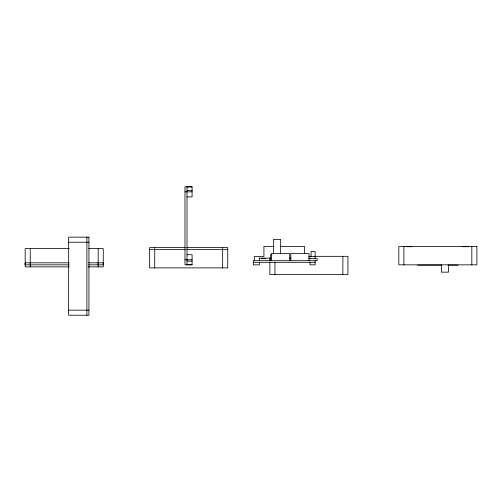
<?xml version="1.0" encoding="UTF-8"?>
<svg xmlns="http://www.w3.org/2000/svg" width="502" height="502" viewBox="0 0 502 502"><rect width="100%" height="100%" fill="white"/><g stroke="black" fill="none" stroke-linecap="round" stroke-linejoin="round"><path stroke-width="0.75" d="M187.008 186.926L192.078 186.926M187.008 190.522L192.078 190.522M184.981 191.839L192.078 191.839M187.008 196.909L192.078 196.909L192.078 186.769L184.981 186.769L184.981 264.849L192.078 264.849L192.078 254.709L187.008 254.709M68.648 242.221L88.929 242.221M274.13 246.394L263.926 246.394L263.926 256.535L254.294 256.535L254.294 260.689M280.311 246.394L304.488 246.394L304.488 253.41M406.934 246.695L412.004 246.695M462.693 246.695L468.78 246.695M185.182 247.612L149.652 247.612L149.652 267.886L227.732 267.886L227.732 247.612L186.706 247.612M69.289 248.622L25.175 248.622L25.175 266.876L69.289 266.876M88.816 248.622L103.255 248.622L103.255 266.876L88.252 266.876M149.652 249.638L185.182 249.638M186.738 249.638L227.732 249.638M272.071 254.608L270.522 254.608L270.522 260.689M308.906 256.327L311.635 256.327M314.76 256.327L347.942 256.327L347.942 274.581L269.869 274.581L269.869 262.414M309.05 256.535L315.137 256.535M258.976 258.153L271.067 258.153M289.397 258.153L290.953 258.153M308.893 258.153L310.456 258.153M261.398 258.662L265.451 258.662M308.943 258.662L317.164 258.662L317.164 260.689L253.29 260.689L253.29 264.849L259.377 264.849L259.377 262.314M184.981 259.779L192.078 259.779M187.008 261.096L192.078 261.096M253.29 262.314L315.137 262.314M69.213 262.816L25.1 262.816L25.1 264.849L69.213 264.849M88.735 262.816L103.174 262.816L103.174 264.849L88.735 264.849M187.008 264.692L192.078 264.692M417.582 265.15L441.76 265.15M447.941 265.15L458.144 265.15M68.648 310.161L88.929 310.161M471.83 246.595L471.83 264.849M448.512 264.541L448.512 272.147L441.409 272.147L441.409 264.541M403.897 246.595L403.897 264.849M342.872 256.327L342.872 274.581M315.137 258.612L315.137 251.464L311.077 251.464L311.077 256.535M315.137 260.689L315.137 264.849L310.067 264.849L310.067 262.314M309.05 260.689L309.05 253.592L290.802 253.592L290.802 260.689M289.786 260.689L289.786 253.592L271.532 253.592L271.532 260.689M280.662 253.843L280.662 239.398L273.565 239.398L273.565 253.843M274.939 262.414L274.939 274.581M269.869 257.852L269.869 260.889M259.365 258.153L259.365 260.689M222.662 247.612L222.662 267.886M187.008 186.769L187.008 264.849M154.723 247.612L154.723 267.886M98.185 248.622L98.185 263.073M98.185 264.592L98.185 266.876M98.103 262.816L98.103 264.849M86.896 237.151L86.896 315.231M30.245 248.622L30.245 263.073M30.245 264.592L30.245 266.876M30.17 262.816L30.17 264.849M88.929 237.151L68.648 237.151L68.648 315.231L88.929 315.231L88.929 237.151M476.9 246.595L398.826 246.595L398.826 264.849L476.9 264.849L476.9 246.595"/></g></svg>
